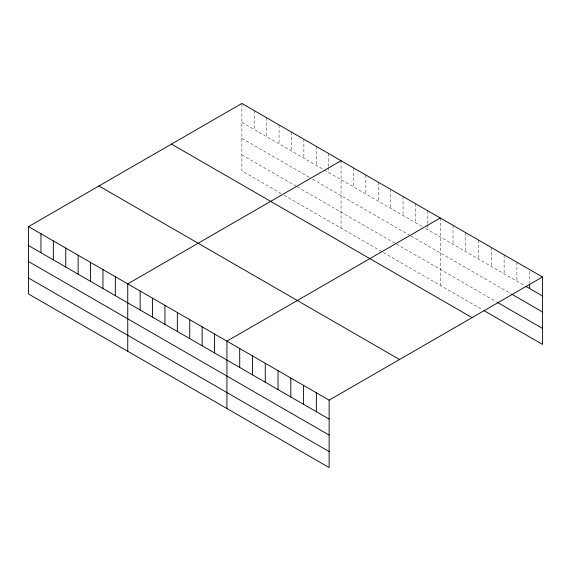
<?xml version="1.0" encoding="UTF-8"?>
<svg xmlns="http://www.w3.org/2000/svg" width="571" height="571" viewBox="0 0 571 571"><rect width="100%" height="100%" fill="white"/><g stroke="black" fill="none" stroke-linecap="round" stroke-linejoin="round"><path stroke-width="0.43" stroke-dasharray="2.85 2.14" d="M241.876 122.394L323.557 169.558M324.285 169.98L422.747 226.823M425.666 228.507L524.414 285.521M241.876 138.389L309.703 177.545M312.615 179.23L410.349 235.659M411.077 236.08L510.888 293.701M241.876 154.862L296.57 186.439M297.305 186.86L395.76 243.71M396.495 244.131L496.613 301.931M281.253 193.583L241.876 170.85L241.876 103.451M284.172 195.268L382.634 252.118M383.362 252.539L482.338 309.675M529.674 271.339L529.674 282.531M516.898 262.239L516.898 281.182M504.129 254.866L504.129 273.809M491.353 247.493L491.353 266.436M478.577 240.113L478.577 259.056M465.8 232.74L465.8 251.683M453.031 225.367L453.031 244.309M440.255 217.986L440.255 285.386M427.857 210.827L427.857 223.746M427.857 224.61L427.857 229.77M415.452 203.669L415.452 222.611M403.055 196.517L403.055 215.453M390.657 189.358L390.657 208.301M378.259 182.199L378.259 201.142M365.861 175.04L365.861 193.983M353.463 167.881L353.463 186.824M341.065 160.722L341.065 228.115M328.66 153.563L328.66 166.475M328.66 167.339L328.66 172.506M316.263 146.404L316.263 165.347M303.865 139.245L303.865 158.188M291.467 132.087L291.467 151.029M279.069 124.928L279.069 143.871M266.671 117.769L266.671 136.712M254.273 110.61L254.273 129.553"/><path stroke-width="0.86" d="M28.55 226.616L329.124 400.15L329.124 467.549L28.55 294.008L28.55 226.616L241.876 103.451L542.45 276.992L542.45 344.384L483.837 310.545M341.065 160.722L127.74 283.88L127.74 351.279M440.255 217.986L226.93 341.151L226.93 408.543M329.124 400.15L542.45 276.992M525.92 286.392L542.45 295.935M511.637 294.136L542.45 311.923M497.362 302.366L542.45 328.396M171.478 144.099L472.053 317.633M98.947 185.975L399.522 359.509M28.55 245.559L329.124 419.093M28.55 261.547L329.124 435.081M28.55 278.02L329.124 451.554M529.674 284.251L529.674 288.562M316.355 392.777L316.355 411.72M303.579 385.404L303.579 404.347M290.803 378.023L290.803 396.966M278.027 370.65L278.027 389.593M265.258 363.277L265.258 382.22M252.482 355.897L252.482 374.84M239.706 348.524L239.706 367.467M214.532 333.992L214.532 352.935M202.134 326.833L202.134 345.776M189.736 319.674L189.736 338.617M177.338 312.515L177.338 331.458M164.94 305.357L164.94 324.299M152.536 298.198L152.536 317.141M140.138 291.039L140.138 309.982M115.342 276.721L115.342 295.664M102.944 269.562L102.944 288.505M90.546 262.41L90.546 281.346M78.148 255.251L78.148 274.194M65.744 248.092L65.744 267.035M53.346 240.933L53.346 259.876M40.948 233.775L40.948 252.717"/></g></svg>
